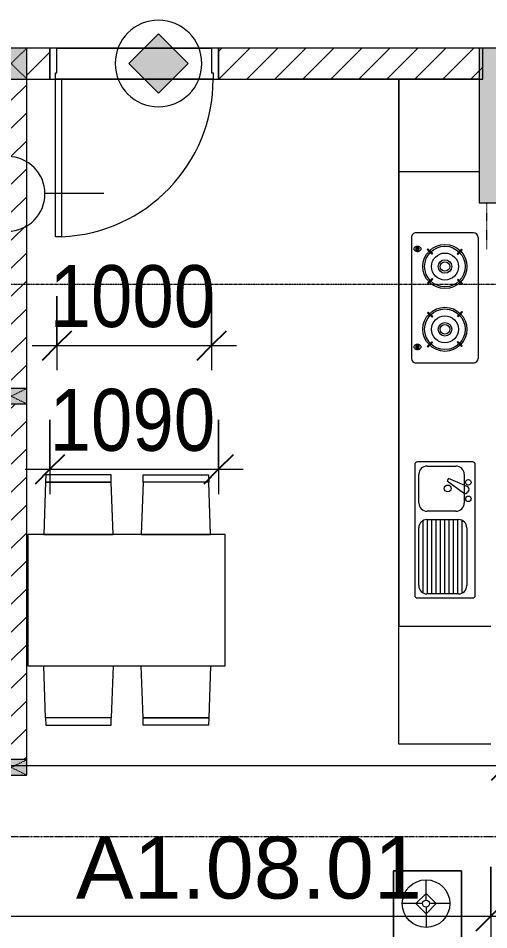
# Model space of a CAD drawing. Header units: millimetres. Extents: x 1591 to 239055, y -15958 to 83255.
# Drawn here: x 145477 to 148520, y 27837 to 33730 of the extents above; entities that cross this region are included whole.
import ezdxf

# ---------------------------------------------------------------- set-up
doc = ezdxf.new("R2010")
doc.units = ezdxf.units.MM
for name, pattern in [('Dash', [6, 3, -3]), ('Dash 1_8_', [6.35, 3.175, -3.175]), ('Dash Dot 3_16_', [7.9375, 4.7625, -1.5875, 0, -1.5875]), ('Grid Line', [22.225, 12.7, -3.175, 3.175, -3.175])]:
    doc.linetypes.add(name, pattern=pattern)
for name, color, linetype, lineweight in [('0-1', 250, 'Continuous', 5), ('A-ANNO-DIMS', 211, 'Continuous', 9), ('A-ANNO-DIMS-160', 211, 'Continuous', 9), ('A-ANNO-NOTE', 131, 'Continuous', 9), ('A-AREA', 32, 'Dash 1_8_', 9), ('A-AREA-IDEN', 2, 'Continuous', 9), ('A-DETL-GENF-2', 1, 'Continuous', 9), ('A-DOOR-3', 1, 'Continuous', 9), ('A-DOOR-FRAM-1', 1, 'Continuous', 9), ('A-DOOR-IDEN', 31, 'Continuous', 9), ('A-FLOR-2', 9, 'Continuous', 9), ('A-WALL', 113, 'Continuous', 9), ('A-WALL-1', 253, 'Continuous', 18), ('A-WALL-3', 113, 'Continuous', 18), ('A-WALL-PATT-1', 10, 'Continuous', 9), ('A-WALL-PATT-2', 111, 'Continuous', 9), ('G-ANNO-SYMB-1', 111, 'Dash Dot 3_16_', 18), ('I-FURN', 30, 'Continuous', 9), ('I-FURN-1', 254, 'Continuous', 9), ('S-COLS', 52, 'Continuous', 9), ('S-COLS-1', 52, 'Continuous', 5), ('S-COLS-2', 250, 'Continuous', 18), ('S-COLS-3', 254, 'Continuous', 9), ('S-COLS-4', 253, 'Continuous', 18), ('S-COLS-5', 52, 'Continuous', 18), ('S-COLS-HDLN', 52, 'Dash', 9), ('S-COLS-HDLN-1', 9, 'Dash', 9), ('S-GRID-1', 1, 'Grid Line', 9)]:
    doc.layers.add(name, color=color, linetype=linetype, lineweight=lineweight)
doc.styles.add('Arial_13', font='arial_0.ttf', dxfattribs={"height": 400})
doc.styles.add('UTM Avo', font='UTM Avo.ttf', dxfattribs={"width": 0.9, "height": 400})
doc.dimstyles.new('1_Dim_chi_tiet_2_5', dxfattribs={"dimscale": 304.8, "dimtxt": 399.720379, "dimasz": 0.629921, "dimexe": 0.524934, "dimexo": 0.0625, "dimgap": 0.052493, "dimtad": 1, "dimdec": 0, "dimrnd": 5, "dimzin": 0, "dimdsep": 46, "dimtxsty": 'UTM Avo', "dimblk1": 'OBLIQUE', "dimblk2": 'OBLIQUE', "dimsah": 1, "dimcen": 0.09, "dimdle": 0.524934, "dimazin": 0, "dimtfac": 1, "dimtdec": 4, "dimtix": 1, "dimtmove": 0, "dimatfit": 3, "dimfxl": 1.049869, "dimfxlon": 1, "dimtvp": 1, "dimtolj": 1, "dimtzin": 0, "dimarcsym": 2})

# ---------------------------------------------------------------- blocks, each defined once
blk = doc.blocks.new('NCV_TKTC_KET CAU_rvt-1-TKCS_MB TẦNG 6-8')
at = {"layer": 'S-COLS-1'}
blk.add_hatch(color=256, dxfattribs=at).paths.add_polyline_path([(52927.6, 32536.9), (52927.6, 33536.9), (52577.6, 33536.9), (52577.6, 32536.9)])
at = {"layer": 'S-COLS-2'}
for p, q in [((52927.6, 33536.9), (52577.6, 33536.9)), ((52577.6, 33536.9), (52577.6, 32536.9)), ((52577.6, 32536.9), (52927.6, 32536.9))]:
    blk.add_line(p, q, dxfattribs=at)
blk = doc.blocks.new('LOBBY_SOFA_1 - LOBBY_SOFA_1-V32-TKCS_MB TẦNG 6-8')
at = {"layer": 'I-FURN'}
for p, q in [((-2556, -4.9), (-2556, -660)), ((-708, -660), (-708, -4.9)), ((-2457, -66), (-2457, -660)), ((-807, -66), (-2457, -66)), ((-807, -660), (-807, -66)), ((-807, -143), (-2457, -143)), ((-1907, -143), (-1907, -660)), ((-1357, -143), (-1357, -660)), ((-3128.2, -193.5), (-2688.2, -193.5)), ((-3128.2, -633.5), (-3128.2, -193.5)), ((-2688.2, -193.5), (-2688.2, -633.5)), ((-575.9, -193.5), (-575.9, -633.5)), ((-135.9, -193.5), (-575.9, -193.5)), ((-135.9, -633.5), (-135.9, -193.5)), ((-2915.4, -269), (-2915.4, -401)), ((-348.6, -269), (-348.6, -401)), ((-2915.4, -357), (-2981.4, -423)), ((-2849.4, -423), (-2915.4, -357)), ((-414.6, -423), (-348.6, -357)), ((-348.6, -357), (-282.6, -423)), ((-2937.4, -423), (-3069.4, -423)), ((-2981.4, -423), (-2915.4, -489)), ((-2915.4, -489), (-2849.4, -423)), ((-2915.4, -445), (-2915.4, -577)), ((-2893.4, -423), (-2761.4, -423)), ((-370.6, -423), (-502.6, -423)), ((-348.6, -489), (-414.6, -423)), ((-282.6, -423), (-348.6, -489)), ((-348.6, -445), (-348.6, -577)), ((-326.6, -423), (-194.6, -423)), ((-2688.2, -633.5), (-3128.2, -633.5)), ((-575.9, -633.5), (-135.9, -633.5)), ((-2556, -660), (-708, -660)), ((-1160.3, -1020.5), (-2128.3, -1020.5)), ((-2172.3, -1064.5), (-2172.3, -1504.5)), ((-1116.3, -1504.5), (-1116.3, -1064.5)), ((-2128.3, -1548.5), (-1160.3, -1548.5))]:
    blk.add_line(p, q, dxfattribs=at)
for centre, radius in [((-2915.4, -423), 154), ((-348.6, -423), 154), ((-2915.4, -423), 22), ((-348.6, -423), 22)]:
    blk.add_circle(centre, radius, dxfattribs=at)
for centre, start, end in [((-2128.3, -1064.5), 90, 180), ((-1160.3, -1064.5), 0, 90), ((-2128.3, -1504.5), 180, 270), ((-1160.3, -1504.5), 270, 0)]:
    blk.add_arc(centre, 44, start, end, dxfattribs=at)
at = {"layer": 'I-FURN-1'}
for p, q in [((-2556, -4.9), (-2556, -660)), ((-708, -660), (-708, -4.9)), ((-2688.2, -193.5), (-3128.2, -193.5)), ((-3128.2, -193.5), (-3128.2, -633.5)), ((-2688.2, -633.5), (-2688.2, -193.5)), ((-135.9, -193.5), (-575.9, -193.5)), ((-575.9, -193.5), (-575.9, -633.5)), ((-135.9, -633.5), (-135.9, -193.5)), ((-3128.2, -633.5), (-2688.2, -633.5)), ((-575.9, -633.5), (-135.9, -633.5)), ((-2556, -660), (-708, -660)), ((-1160.3, -1020.5), (-2128.3, -1020.5)), ((-2172.3, -1064.5), (-2172.3, -1504.5)), ((-1116.3, -1504.5), (-1116.3, -1064.5)), ((-2128.3, -1548.5), (-1160.3, -1548.5))]:
    blk.add_line(p, q, dxfattribs=at)
for centre, start, end in [((-2128.3, -1064.5), 90, 180), ((-1160.3, -1064.5), 0, 90), ((-2128.3, -1504.5), 180, 270), ((-1160.3, -1504.5), 270, 0)]:
    blk.add_arc(centre, 44, start, end, dxfattribs=at)
blk = doc.blocks.new('G1_SOF - BO TRU - 100x200-745959-TKCS_MB TẦNG 6-8')
at = {"layer": 'S-COLS'}
blk.add_hatch(color=256, dxfattribs=at).paths.add_polyline_path([(-50, 100), (-50, -100), (50, -100), (50, 100)])
at = {"layer": 'S-COLS-4'}
for p, q in [((50, 100), (-50, 100)), ((-50, 100), (-50, -100)), ((50, -100), (50, 100)), ((-50, -100), (50, -100))]:
    blk.add_line(p, q, dxfattribs=at)
at = {"layer": 'S-COLS-HDLN-1'}
for p, q in [((50, 100), (-50, -100)), ((-50, 100), (50, -100))]:
    blk.add_line(p, q, dxfattribs=at)
blk = doc.blocks.new('HE BEP A - HE BEP A-V112-TKCS_MB TẦNG 6-8')
at = {"layer": 'I-FURN'}
for p, q in [((3.5, -11), (765.9, -11)), ((3.5, -605.3), (3.5, -11)), ((765.9, -11), (765.9, -605.3)), ((765.9, -11), (765.9, -605.3)), ((4303.5, -11), (765.9, -11)), ((3703.5, -530.3), (3703.5, -11)), ((1810.5, -114.2), (965.9, -114.2)), ((3279.1, -92.2), (2497.5, -92.2)), ((948.4, -131.7), (948.4, -487.8)), ((981.5, -167.9), (1448.7, -167.9)), ((1028.4, -139.9), (1401.8, -139.9)), ((1562.5, -140.8), (1747.9, -140.8)), ((1828, -487.8), (1828, -131.7)), ((2467.5, -494.2), (2467.5, -122.2)), ((2555.1, -129.3), (2587.6, -129.3)), ((2555.1, -133.3), (2555.1, -129.3)), ((2587.6, -133.3), (2555.1, -133.3)), ((2587.6, -129.3), (2587.6, -133.3)), ((3189, -129.3), (3189, -133.3)), ((3221.5, -129.3), (3189, -129.3)), ((3189, -133.3), (3221.5, -133.3)), ((3221.5, -133.3), (3221.5, -129.3)), ((3309.1, -494.2), (3309.1, -122.2)), ((975, -397.7), (975, -193.3)), ((975, -195.9), (1455.1, -195.9)), ((975, -223.9), (1455.1, -223.9)), ((1455.1, -193.3), (1455.1, -397.7)), ((1509.1, -380.9), (1509.1, -194.2)), ((1801.3, -194.2), (1801.3, -380.9)), ((2575.3, -194.9), (2570.9, -199.3)), ((2570.9, -199.3), (2600, -228.4)), ((2604.4, -224), (2575.3, -194.9)), ((2600, -228.4), (2604.4, -224)), ((2792.8, -197.7), (2763.7, -226.8)), ((2763.7, -226.8), (2768.1, -231.2)), ((2768.1, -231.2), (2797.2, -202)), ((2797.2, -202), (2792.8, -197.7)), ((2979.4, -202), (2983.8, -197.7)), ((3008.5, -231.2), (2979.4, -202)), ((2983.8, -197.7), (3012.9, -226.8)), ((3012.9, -226.8), (3008.5, -231.2)), ((3172.2, -224), (3201.4, -194.9)), ((3176.6, -228.4), (3172.2, -224)), ((3205.8, -199.3), (3176.6, -228.4)), ((3201.4, -194.9), (3205.8, -199.3)), ((975, -251.9), (1455.1, -251.9)), ((975, -279.9), (1455.1, -279.9)), ((975, -307.9), (1455.1, -307.9)), ((975, -335.9), (1455.1, -335.9)), ((1706.2, -324.4), (1627.3, -429.4)), ((1670.1, -454.1), (1721.6, -333.3)), ((1721.6, -333.3), (1706.2, -324.4)), ((975, -363.9), (1455.1, -363.9)), ((975, -391.9), (1455.1, -391.9)), ((2573.6, -416.8), (2602.8, -387.7)), ((2607.1, -392.1), (2578, -421.2)), ((2602.8, -387.7), (2607.1, -392.1)), ((2766.5, -394.9), (2770.8, -390.5)), ((2795.6, -424), (2766.5, -394.9)), ((2770.8, -390.5), (2800, -419.6)), ((3005.8, -390.5), (2976.7, -419.6)), ((2981.1, -424), (3010.2, -394.9)), ((3010.2, -394.9), (3005.8, -390.5)), ((3173.9, -387.7), (3169.5, -392.1)), ((3169.5, -392.1), (3198.6, -421.2)), ((3203, -416.8), (3173.9, -387.7)), ((979.9, -419.9), (1450.3, -419.9)), ((1401.8, -451.1), (1028.4, -451.1)), ((1747.9, -434.2), (1562.5, -434.2)), ((1644.6, -463.3), (1632.2, -456.1)), ((2578, -421.2), (2573.6, -416.8)), ((2800, -419.6), (2795.6, -424)), ((2976.7, -419.6), (2981.1, -424)), ((3198.6, -421.2), (3203, -416.8)), ((965.9, -505.3), (1810.5, -505.3)), ((3279.1, -524.2), (2497.5, -524.2))]:
    blk.add_line(p, q, dxfattribs=at)
for centre, radius in [((2685.4, -309.4), 142.6), ((3091.2, -309.4), 142.6), ((2685.4, -309.4), 131.3), ((2685.4, -309.4), 87.2), ((3091.2, -309.4), 131.3), ((3091.2, -309.4), 87.2), ((2685.4, -309.4), 43.6), ((2685.4, -309.4), 30.9), ((3091.2, -309.4), 43.6), ((3091.2, -309.4), 30.9), ((1656.3, -327.5), 22.2), ((1589.4, -460.9), 17.8), ((1696.1, -460.9), 17.8)]:
    blk.add_circle(centre, radius, dxfattribs=at)
for centre, radius, start, end in [((965.9, -131.7), 17.5, 90, 180), ((1810.5, -131.7), 17.5, 0, 90), ((2497.5, -122.2), 30, 90, 180), ((2580.1, -129.2), 24.7, 145.20397, 163.94189), ((2574.8, -125.5), 18.1, 120.79762, 145.20397), ((2571.4, -119.8), 11.5, 90, 120.79762), ((2571.4, -119.8), 11.5, 59.20238, 90), ((2568, -125.5), 18.1, 34.79603, 59.20238), ((2562.6, -129.2), 24.7, 16.05811, 34.79603), ((3214, -129.2), 24.7, 145.20397, 163.94189), ((3208.7, -125.5), 18.1, 120.79762, 145.20397), ((3205.3, -119.8), 11.5, 90, 120.79762), ((3205.3, -119.8), 11.5, 59.20238, 90), ((3201.9, -125.5), 18.1, 34.79603, 59.20238), ((3196.5, -129.2), 24.7, 16.05811, 34.79603), ((3279.1, -122.2), 30, 360, 90), ((1028.4, -193.3), 53.3, 90, 180), ((1401.8, -193.3), 53.3, 0, 90), ((1562.5, -194.2), 53.3, 90, 180), ((1747.9, -194.2), 53.3, 0, 90), ((2588.6, -131.7), 33.5, 163.94189, 180), ((2588.6, -131.7), 33.5, 180, 196.05811), ((2580.1, -134.1), 24.7, 196.05811, 214.79603), ((2571.3, -131.3), 11.6, 9.71775, 170.28225), ((2571.3, -131.3), 11.6, 189.9102, 350.0898), ((2574.8, -137.9), 18.1, 214.79603, 239.20238), ((2571.4, -143.6), 11.5, 239.20238, 270), ((2571.4, -143.6), 11.5, 270, 300.79762), ((2568, -137.9), 18.1, 300.79762, 325.20397), ((2562.6, -134.1), 24.7, 325.20397, 343.94189), ((2554.1, -131.7), 33.5, 0, 16.05811), ((2554.1, -131.7), 33.5, 343.94189, 0), ((3222.5, -131.7), 33.5, 163.94189, 180), ((3222.5, -131.7), 33.5, 180, 196.05811), ((3214, -134.1), 24.7, 196.05811, 214.79603), ((3208.7, -137.9), 18.1, 214.79603, 239.20238), ((3205.3, -131.3), 11.6, 9.71775, 170.28225), ((3205.3, -131.3), 11.6, 189.9102, 350.0898), ((3205.3, -143.6), 11.5, 239.20238, 270), ((3205.3, -143.6), 11.5, 270, 300.79762), ((3201.9, -137.9), 18.1, 300.79762, 325.20397), ((3196.5, -134.1), 24.7, 325.20397, 343.94189), ((3188, -131.7), 33.5, 0, 16.05811), ((3188, -131.7), 33.5, 343.94189, 0), ((1028.4, -397.7), 53.3, 180, 270), ((1401.8, -397.7), 53.3, 270, 0), ((1562.5, -380.9), 53.3, 180, 270), ((1747.9, -380.9), 53.3, 270, 0), ((1641, -440.7), 17.8, 140.53825, 240.0479), ((1653.4, -447.9), 17.8, 240.0479, 339.46209), ((965.9, -487.8), 17.5, 180, 270), ((1810.5, -487.8), 17.5, 270, 0), ((2497.5, -494.2), 30, 180, 270), ((3279.1, -494.2), 30, 270, 0)]:
    blk.add_arc(centre, radius, start, end, dxfattribs=at)
at = {"layer": 'I-FURN-1'}
for p, q in [((3.5, -11), (4303.5, -11)), ((3.5, -605.3), (3.5, -11))]:
    blk.add_line(p, q, dxfattribs=at)
blk = doc.blocks.new('RES_BAN AN 1 - RES_BAN AN 1-901196-TKCS_MB TẦNG 6-8')
at = {"layer": 'I-FURN-1'}
for p, q in [((-425, 0), (-425, -1275)), ((425, 0), (-425, 0)), ((425, -1275), (425, 0)), ((-761.9, -113.5), (-809.6, -115.1)), ((-809.6, -115.1), (-809.6, -536.9)), ((-761.9, -113.5), (-425, -102.3)), ((-761.9, -538.5), (-761.9, -113.5)), ((-761.9, -538.5), (-761.9, -113.5)), ((-425, -102.3), (-425, -549.7)), ((425, -102.3), (425, -549.7)), ((761.9, -113.5), (425, -102.3)), ((761.9, -538.5), (761.9, -113.5)), ((761.9, -113.5), (761.9, -538.5)), ((809.6, -115.1), (761.9, -113.5)), ((809.6, -536.9), (809.6, -115.1)), ((-809.6, -536.9), (-761.9, -538.5)), ((-425, -549.7), (-761.9, -538.5)), ((425, -549.7), (761.9, -538.5)), ((761.9, -538.5), (809.6, -536.9)), ((-809.6, -745.3), (-761.9, -743.8)), ((-809.6, -1167.2), (-809.6, -745.3)), ((-761.9, -743.8), (-425, -732.5)), ((-761.9, -1168.8), (-761.9, -743.8)), ((-761.9, -743.8), (-761.9, -1168.8)), ((-425, -732.5), (-425, -1180)), ((425, -732.5), (425, -1180)), ((761.9, -743.8), (425, -732.5)), ((761.9, -743.8), (809.6, -745.3)), ((761.9, -1168.8), (761.9, -743.8)), ((761.9, -1168.8), (761.9, -743.8)), ((809.6, -745.3), (809.6, -1167.2)), ((-761.9, -1168.8), (-809.6, -1167.2)), ((-425, -1180), (-761.9, -1168.8)), ((425, -1180), (761.9, -1168.8)), ((809.6, -1167.2), (761.9, -1168.8)), ((-425, -1275), (425, -1275))]:
    blk.add_line(p, q, dxfattribs=at)
blk = doc.blocks.new('NCV_TKTC_TANG 6 - 8_rvt-2-TKCS_MB TẦNG 6-8')
at = {"layer": 'A-WALL-PATT-1'}
h = blk.add_hatch(dxfattribs=at)
h.set_pattern_fill('FP_1', color=256, style=0, pattern_type=2)
h.set_pattern_definition([(45, (0, 0), (-90.50967, 90.50967), [])])
h.paths.add_polyline_path([(49648.4, 28936.9), (49652.6, 28936.9), (49652.6, 31236.9), (49552.6, 31236.9), (49552.6, 28936.9)])
h.paths.add_polyline_path([(49652.6, 31336.9), (49652.6, 33336.9), (49552.6, 33336.9), (49552.6, 31336.9), (49557.3, 31336.9)])
at = {"layer": 'A-FLOR-2'}
for p, q in [((50847.9, 33536.9), (49847.9, 33536.9)), ((50857.9, 33336.9), (49837.9, 33336.9)), ((49837.9, 33336.9), (50857.9, 33336.9)), ((52058.2, 33336.9), (51277.7, 33336.9)), ((52577.6, 33336.9), (52058.2, 33336.9))]:
    blk.add_line(p, q, dxfattribs=at)
at = {"layer": 'A-WALL-1'}
for p, q in [((49652.6, 31336.9), (49652.6, 33336.9)), ((49652.6, 28936.9), (49652.6, 31236.9))]:
    blk.add_line(p, q, dxfattribs=at)
at = {"layer": 'I-FURN-1'}
for name, p, rotation in [('HE BEP A - HE BEP A-V112-TKCS_MB TẦNG 6-8', (52047.2, 29033.4), 89.99999999999955), ('RES_BAN AN 1 - RES_BAN AN 1-901196-TKCS_MB TẦNG 6-8', (49660.8, 29968.2), 89.99999999999955), ('LOBBY_SOFA_1 - LOBBY_SOFA_1-V32-TKCS_MB TẦNG 6-8', (52657.5, 25090.4), 269.9999999999999)]:
    blk.add_blockref(name, p, dxfattribs=dict(at, rotation=rotation))
at = {"layer": 'S-COLS-3', "rotation": 89.99999999999892}
for p in [(49552.6, 31286.9), (49552.6, 28886.9)]:
    blk.add_blockref('G1_SOF - BO TRU - 100x200-745959-TKCS_MB TẦNG 6-8', p, dxfattribs=at)
blk = doc.blocks.new('G1_SOF - BO TRU - 200x200-3056268-TKCS_MB TẦNG 6-8')
at = {"layer": 'S-COLS'}
blk.add_hatch(color=256, dxfattribs=at).paths.add_polyline_path([(100, -100), (100, 100), (-100, 100), (-100, -100)])
at = {"layer": 'S-COLS-5'}
for p, q in [((100, 100), (-100, 100)), ((-100, 100), (-100, -100)), ((100, -100), (100, 100)), ((-100, -100), (100, -100))]:
    blk.add_line(p, q, dxfattribs=at)
at = {"layer": 'S-COLS-HDLN'}
for p, q in [((100, 100), (-100, -100)), ((-100, 100), (100, -100))]:
    blk.add_line(p, q, dxfattribs=at)
blk = doc.blocks.new('FD_05 - FD_05-1000x2200mm-835434-TKCS_MB TẦNG 6-8')
at = {"layer": 'A-DETL-GENF-2'}
for p, q in [((470, 100), (470, 1120)), ((470, 1120), (510, 1120)), ((510, 1120), (510, 100)), ((510, 100), (470, 100))]:
    blk.add_line(p, q, dxfattribs=at)
blk.add_arc((510, 100), 1020, 92.24747, 180, dxfattribs=at)
at = {"layer": 'A-DOOR-FRAM-1'}
for p, q in [((-510, 100), (-545, 100)), ((-545, 100), (-545, -100)), ((-510, 60), (-510, 100)), ((-500, 60), (-510, 60)), ((-500, -100), (-500, 60)), ((510, 60), (500, 60)), ((500, 60), (500, -100)), ((545, 100), (510, 100)), ((510, 100), (510, 60)), ((545, -100), (545, 100)), ((-545, -100), (-500, -100)), ((500, -100), (545, -100))]:
    blk.add_line(p, q, dxfattribs=at)
blk = doc.blocks.new('DIMBLOCK31-TKCS_MB TẦNG 6-8')
at = {"layer": 'A-ANNO-DIMS-160'}
for p, q in [((140332.3, 29218.9), (140332.3, 28738.9)), ((140332.3, 28898.9), (140332.3, 29218.9)), ((148632.3, 29218.9), (148632.3, 28738.9)), ((148632.3, 28898.9), (148632.3, 29218.9)), ((140172.3, 28898.9), (148632.3, 28898.9))]:
    blk.add_line(p, q, dxfattribs=at)
at = {"layer": 'A-ANNO-DIMS-160', "lineweight": 25}
for p, q in [((140332.3, 28898.9), (140428.3, 28994.9)), ((148632.3, 28898.9), (148728.3, 28994.9)), ((140332.3, 28898.9), (140236.3, 28802.9)), ((148632.3, 28898.9), (148536.3, 28802.9))]:
    blk.add_line(p, q, dxfattribs=at)
at = {"layer": 'A-ANNO-DIMS-160', "color": 0, "insert": (143934.5, 29418.5), "char_height": 400, "width": 1314.636, "attachment_point": 1, "line_spacing_factor": 1.110334, "style": 'UTM Avo'}
blk.add_mtext('8300', dxfattribs=at)
blk = doc.blocks.new('_Oblique')
at = {"color": 0, "linetype": 'ByBlock', "lineweight": -2}
blk.add_line((-0.5, -0.5), (0.5, 0.5), dxfattribs=at)
blk = doc.blocks.new('HDNDCT_GHI CHÚ CỬA CHỐNG CHÁY EI30 - HDNDCT_GHI CHÚ CỬA CHỐNG CHÁY EI30-2461928-TKCS_MB TẦNG 6-8')
at = {"layer": 'A-ANNO-NOTE'}
blk.add_hatch(color=256, dxfattribs=at).paths.add_polyline_path([(-1.2, 0), (0, 1.2), (1.2, 0), (0, -1.2)])
for p, q in [((0, 1.2), (-1.2, 0)), ((1.2, 0), (0, 1.2)), ((-1.2, 0), (0, -1.2)), ((0, -1.2), (1.2, 0))]:
    blk.add_line(p, q, dxfattribs=at)
for start, end in [(360, 180), (180, 360)]:
    blk.add_arc((0, 0), 1.75, start, end, dxfattribs=at)
blk = doc.blocks.new('DIMBLOCK112-TKCS_MB TẦNG 6-8')
at = {"layer": 'A-ANNO-DIMS-160'}
for p, q in [((140532.3, 28244.6), (140532.3, 27764.6)), ((140532.3, 27924.6), (140532.3, 28244.6)), ((148532.3, 28244.6), (148532.3, 27764.6)), ((148532.3, 27924.6), (148532.3, 28244.6)), ((140372.3, 27924.6), (148692.3, 27924.6))]:
    blk.add_line(p, q, dxfattribs=at)
at = {"layer": 'A-ANNO-DIMS-160', "lineweight": 25}
for p, q in [((140532.3, 27924.6), (140628.3, 28020.6)), ((148532.3, 27924.6), (148628.3, 28020.6)), ((140532.3, 27924.6), (140436.3, 27828.6)), ((148532.3, 27924.6), (148436.3, 27828.6))]:
    blk.add_line(p, q, dxfattribs=at)
at = {"layer": 'A-ANNO-DIMS-160', "color": 0, "insert": (143984.5, 28444.2), "char_height": 400, "width": 1314.636, "attachment_point": 1, "line_spacing_factor": 1.110334, "style": 'UTM Avo'}
blk.add_mtext('8000', dxfattribs=at)
blk = doc.blocks.new('DIMBLOCK164-TKCS_MB TẦNG 6-8')
at = {"layer": 'A-ANNO-DIMS-160'}
for p, q in [((145682.6, 31133.9), (145682.6, 30653.9)), ((145682.6, 30813.9), (145682.6, 31133.9)), ((146772.6, 31133.9), (146772.6, 30653.9)), ((146772.6, 30813.9), (146772.6, 31133.9)), ((145522.6, 30813.9), (146932.6, 30813.9))]:
    blk.add_line(p, q, dxfattribs=at)
at = {"layer": 'A-ANNO-DIMS-160', "lineweight": 25}
for p, q in [((145682.6, 30813.9), (145778.6, 30909.9)), ((146772.6, 30813.9), (146868.6, 30909.9)), ((145682.6, 30813.9), (145586.6, 30717.9)), ((146772.6, 30813.9), (146676.6, 30717.9))]:
    blk.add_line(p, q, dxfattribs=at)
at = {"layer": 'A-ANNO-DIMS-160', "color": 0, "insert": (145679.8, 31333.5), "char_height": 400, "width": 1314.636, "attachment_point": 1, "line_spacing_factor": 1.110334, "style": 'UTM Avo'}
blk.add_mtext('1090', dxfattribs=at)
blk = doc.blocks.new('DIMBLOCK210-TKCS_MB TẦNG 6-8')
at = {"layer": 'A-ANNO-DIMS-160'}
for p, q in [((145727.6, 31933.9), (145727.6, 31453.9)), ((145727.6, 31613.9), (145727.6, 31933.9)), ((146727.6, 31933.9), (146727.6, 31453.9)), ((146727.6, 31613.9), (146727.6, 31933.9)), ((145567.6, 31613.9), (146887.6, 31613.9))]:
    blk.add_line(p, q, dxfattribs=at)
at = {"layer": 'A-ANNO-DIMS-160', "lineweight": 25}
for p, q in [((145727.6, 31613.9), (145823.6, 31709.9)), ((146727.6, 31613.9), (146823.6, 31709.9)), ((145727.6, 31613.9), (145631.6, 31517.9)), ((146727.6, 31613.9), (146631.6, 31517.9))]:
    blk.add_line(p, q, dxfattribs=at)
at = {"layer": 'A-ANNO-DIMS-160', "color": 0, "insert": (145679.8, 32133.5), "char_height": 400, "width": 1314.636, "attachment_point": 1, "line_spacing_factor": 1.110334, "style": 'UTM Avo'}
blk.add_mtext('1000', dxfattribs=at)
blk = doc.blocks.new('STN_Door Tag - STN_Door Tag-1788670-TKCS_MB TẦNG 6-8')
at = {"layer": 'A-DOOR-IDEN'}
for p, q in [((-3.37, 1.495), (3.431, 1.495)), ((-3.37, -1.524), (3.431, -1.524))]:
    blk.add_line(p, q, dxfattribs=at)
for centre, start, end in [((-3.37, -0.015), 90, 270), ((3.431, -0.015), 270, 90)]:
    blk.add_arc(centre, 1.509, start, end, dxfattribs=at)

msp = doc.modelspace()

# ---------------------------------------------------------------- hatches: boundary and pattern name
at = {"layer": 'A-WALL-PATT-2'}
h = msp.add_hatch(dxfattribs=at)
h.set_pattern_fill('FP_1', color=256, style=0, pattern_type=2)
h.set_pattern_definition([(45, (95879.7, 0), (-90.50967, 90.50967), [])])
h.paths.add_polyline_path([(147157.4, 33336.9), (148482.3, 33336.9), (148482.3, 33536.9), (146772.6, 33536.9), (146772.6, 33336.9)])
h.paths.add_polyline_path([(145332.6, 33336.9), (145332.6, 33536.9), (140632.3, 33536.9), (140632.3, 33336.9), (143933.4, 33336.9)])
h.paths.add_polyline_path([(145532.6, 33336.9), (145682.6, 33336.9), (145682.6, 33536.9), (145532.6, 33536.9), (145532.6, 33531)])

# ---------------------------------------------------------------- linework, layer by layer
at = {"layer": 'A-AREA'}
msp.add_line((148507.3, 32236.9), (148507.3, 32536.9), dxfattribs=at)
at = {"layer": 'A-DOOR-IDEN'}
msp.add_line((146029.9, 32596.3), (145650.2, 32596.2), dxfattribs=at)
at = {"layer": 'A-WALL'}
for p, q in [((145727.6, 33536.9), (146727.6, 33536.9)), ((146737.6, 33336.9), (145717.6, 33336.9))]:
    msp.add_line(p, q, dxfattribs=at)
at = {"layer": 'A-WALL-3'}
for p, q in [((145682.6, 33536.9), (145532.6, 33536.9)), ((145682.6, 33336.9), (145682.6, 33536.9)), ((148482.3, 33536.9), (146772.6, 33536.9)), ((146772.6, 33536.9), (146772.6, 33336.9)), ((148482.3, 33336.9), (148482.3, 33536.9)), ((145532.6, 33336.9), (145682.6, 33336.9)), ((146772.6, 33336.9), (148482.3, 33336.9))]:
    msp.add_line(p, q, dxfattribs=at)
at = {"layer": 'G-ANNO-SYMB-1'}
msp.add_line((124639, 32011.5), (229692.1, 32011.5), dxfattribs=at)
at = {"layer": 'S-GRID-1'}
for p, q in [((223800.6, 33536.9), (130306.5, 33536.9)), ((223800.6, 28436.9), (130306.5, 28436.9))]:
    msp.add_line(p, q, dxfattribs=at)

# ---------------------------------------------------------------- block references
at = {"layer": '0-1'}
for name in ['NCV_TKTC_KET CAU_rvt-1-TKCS_MB TẦNG 6-8', 'NCV_TKTC_TANG 6 - 8_rvt-2-TKCS_MB TẦNG 6-8']:
    msp.add_blockref(name, (95879.7, 0), dxfattribs=at)
at = {"layer": 'A-ANNO-NOTE', "xscale": 160, "yscale": 160, "zscale": 160}
msp.add_blockref('HDNDCT_GHI CHÚ CỬA CHỐNG CHÁY EI30 - HDNDCT_GHI CHÚ CỬA CHỐNG CHÁY EI30-2461928-TKCS_MB TẦNG 6-8', (146384, 33437.4), dxfattribs=at)
at = {"layer": 'A-DOOR-3', "rotation": 180}
msp.add_blockref('FD_05 - FD_05-1000x2200mm-835434-TKCS_MB TẦNG 6-8', (146227.6, 33436.9), dxfattribs=at)
at = {"layer": 'A-DOOR-IDEN', "xscale": 159.9999999999999, "yscale": 159.9999999999999, "zscale": 159.9999999999999}
msp.add_blockref('STN_Door Tag - STN_Door Tag-1788670-TKCS_MB TẦNG 6-8', (144859.8, 32596.9), dxfattribs=at)
at = {"layer": 'S-COLS'}
msp.add_blockref('G1_SOF - BO TRU - 200x200-3056268-TKCS_MB TẦNG 6-8', (145432.6, 33436.9), dxfattribs=at)

# ---------------------------------------------------------------- texts
at = {"layer": 'A-AREA-IDEN', "insert": (146969.1, 28032.8), "char_height": 400, "width": 2233.6, "attachment_point": 8, "line_spacing_factor": 0.936439, "style": 'Arial_13'}
msp.add_mtext('\\pt8,16,24,32,40,48,56,64,72,80,88,96,104,112,120,128,136,144,152,160,168,176,184,192,200,208,216,224,232,240,248,256;A1.08.01', dxfattribs=at)

# ---------------------------------------------------------------- dimensions: what is measured, and where the dimension line sits
at = {"layer": 'A-ANNO-DIMS'}
for base, p1, p2, override, picture, middle in [((146727.6, 31613.9), (145727.6, 31933.9), (146727.6, 31933.9), {"dimpost": '<>', "dimfxl": 1000}, 'DIMBLOCK210-TKCS_MB TẦNG 6-8', (146227.6, 31836.9)), ((146772.6, 30813.9), (145682.6, 31133.9), (146772.6, 31133.9), {"dimpost": '<>', "dimfxl": 1090}, 'DIMBLOCK164-TKCS_MB TẦNG 6-8', (146227.6, 31036.9)), ((148632.3, 28898.9), (140332.3, 29218.9), (148632.3, 29218.9), {"dimpost": '<>', "dimfxl": 8300}, 'DIMBLOCK31-TKCS_MB TẦNG 6-8', (144482.3, 29121.9)), ((148532.3, 27924.6), (140532.3, 28244.6), (148532.3, 28244.6), {"dimpost": '<>', "dimfxl": 8000}, 'DIMBLOCK112-TKCS_MB TẦNG 6-8', (144532.3, 28147.6))]:
    dim = msp.add_linear_dim(base=base, p1=p1, p2=p2, dimstyle='1_Dim_chi_tiet_2_5', override=override, dxfattribs=at)
    dim.commit()
    dim.dimension.update_dxf_attribs({"geometry": picture, "text_midpoint": middle})

doc.saveas('drawing.dxf')
